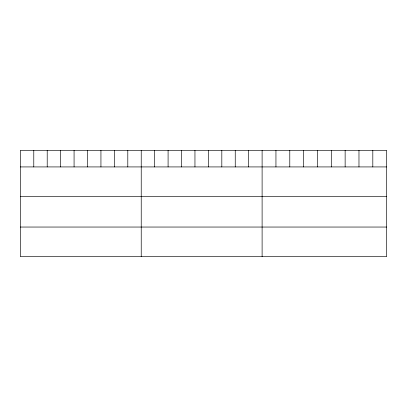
<?xml version="1.0" encoding="UTF-8"?>
<svg xmlns="http://www.w3.org/2000/svg" width="407" height="407" viewBox="0 0 407 407"><rect width="100%" height="100%" fill="white"/><g stroke="black" fill="none" stroke-linecap="round" stroke-linejoin="round"><path stroke-width="0.61" d="M386.65 166.926L386.65 256.659L20.35 256.659L20.35 150.341L386.65 150.341L386.65 166.926L20.35 166.926M20.35 196.54L386.65 196.54M20.35 227.045L386.65 227.045M372.812 150.341L372.812 166.926M358.974 150.341L358.974 166.926M345.136 150.341L345.136 166.926M331.298 150.341L331.298 166.926M317.46 150.341L317.46 166.926M303.622 150.341L303.622 166.926M289.784 150.341L289.784 166.926M275.946 150.341L275.946 166.926M262.108 150.341L262.108 256.659M248.677 150.341L248.677 166.926M235.246 150.341L235.246 166.926M221.815 150.341L221.815 166.926M208.384 150.341L208.384 166.926M194.953 150.341L194.953 166.926M181.522 150.341L181.522 166.926M168.091 150.341L168.091 166.926M154.66 150.341L154.66 166.926M141.229 150.341L141.229 256.659M127.798 150.341L127.798 166.926M114.367 150.341L114.367 166.926M100.936 150.341L100.936 166.926M87.505 150.341L87.505 166.926M74.074 150.341L74.074 166.926M60.643 150.341L60.643 166.926M47.212 150.341L47.212 166.926M33.781 150.341L33.781 166.926"/></g></svg>
